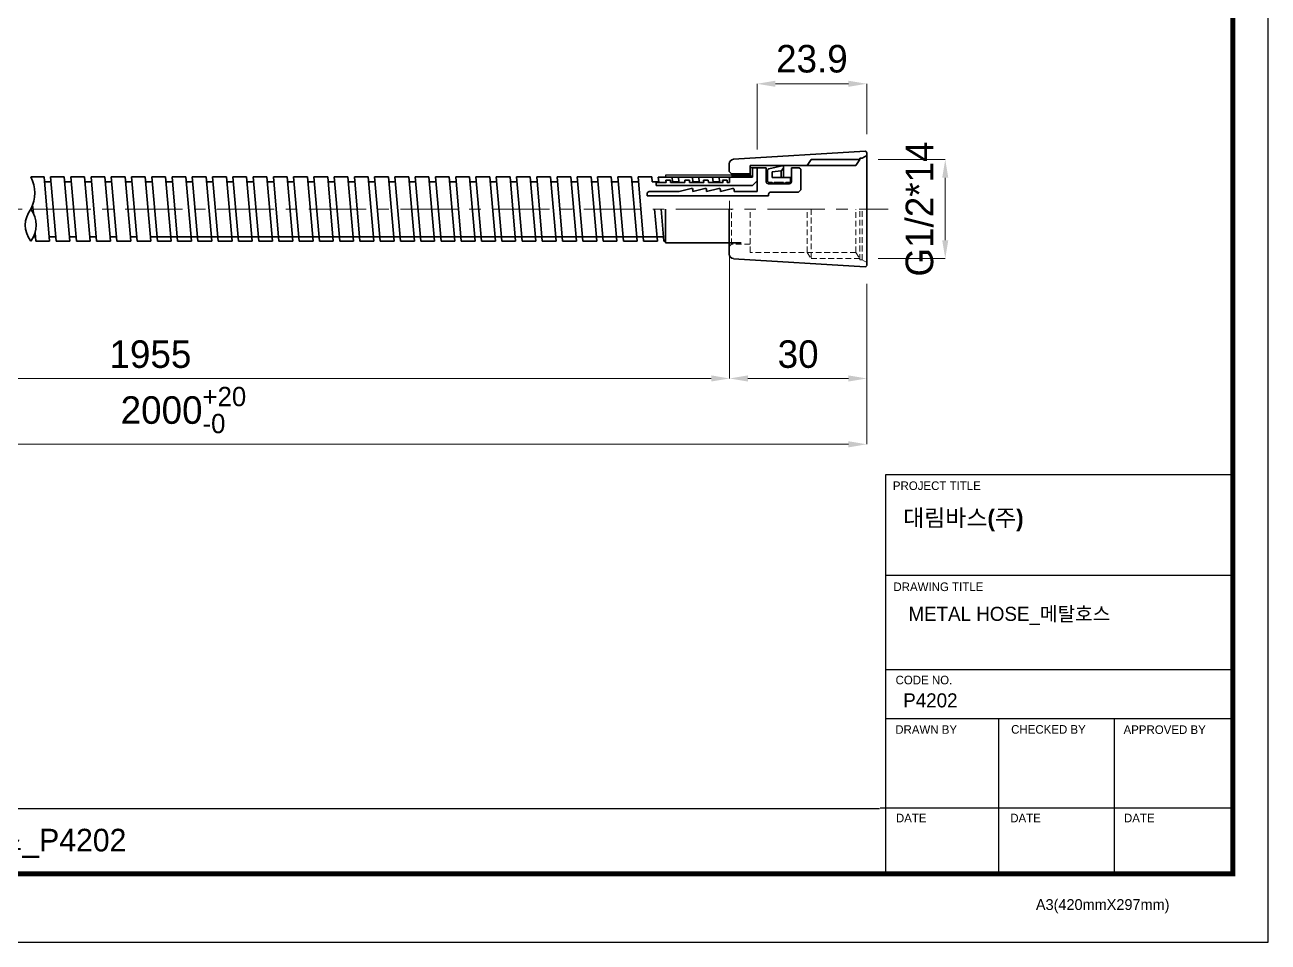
# Model space of a CAD drawing. Extents: x 0 to 474, y 0 to 347.
# Drawn here: x 202.9 to 473.9, y 0 to 199.8 of the extents above; entities that cross this region are included whole.
import ezdxf

# ---------------------------------------------------------------- set-up
doc = ezdxf.new("R2010")
doc.units = 0
doc.header["$LTSCALE"] = 10
doc.header["$MEASUREMENT"] = 0
doc.header["$PDMODE"] = 3
doc.header["$PDSIZE"] = -10
doc.linetypes.add('CENTER', pattern=[2, 1.25, -0.25, 0.25, -0.25])
doc.linetypes.add('HIDDEN2', pattern=[0.1875, 0.125, -0.0625])
doc.layers.get('0').update_dxf_attribs({"linetype": 'CONTINUOUS'})
doc.layers.get('DEFPOINTS').update_dxf_attribs({"linetype": 'CONTINUOUS'})
doc.layers.add('외형선', color=3, linetype='CONTINUOUS', lineweight=35)
doc.styles.add('Daelim Dimension', font='')
doc.styles.get('Daelim Dimension').set_extended_font_data('나눔고딕')
doc.dimstyles.new('DEFAULT', dxfattribs={"dimscale": 2, "dimtxt": 2, "dimasz": 2, "dimexe": 0, "dimexo": 2, "dimgap": 1, "dimtad": 1, "dimdec": 0, "dimzin": 9, "dimdsep": 46, "dimtxsty": 'Daelim Dimension', "dimcen": 0.5, "dimclrd": 5, "dimclre": 5, "dimclrt": 256, "dimadec": 1, "dimazin": 0, "dimtfac": 1, "dimtdec": 0, "dimtix": 1, "dimtmove": 0, "dimatfit": 3, "dimfxl": 1, "dimtolj": 1, "dimtzin": 1, "dimlwd": 9, "dimlwe": 9, "dimarcsym": 0})

# ---------------------------------------------------------------- blocks, each defined once
blk = doc.blocks.new('*D11')
at = {"color": 5, "linetype": 'ByBlock', "lineweight": 9, "ltscale": 0.5, "transparency": 16777216}
for p, q in [((104, 161.47), (104, 122.8)), ((356.52, 161.47), (356.52, 122.8)), ((108, 122.8), (352.52, 122.8))]:
    blk.add_line(p, q, dxfattribs=at)
at = {"color": 5, "ltscale": 0.5, "transparency": 16777216}
for points in [[(108, 123.47), (108, 122.13), (104, 122.8)], [(352.52, 123.47), (352.52, 122.13), (356.52, 122.8)]]:
    blk.add_solid(points, dxfattribs=at)
at = {"layer": 'DEFPOINTS', "color": 0, "ltscale": 0.5, "transparency": 16777216}
for p in [(104, 165.47), (356.52, 165.47), (356.52, 122.8)]:
    blk.add_point(p, dxfattribs=at)
at = {"color": 7, "ltscale": 0.5, "transparency": 16777216, "insert": (230.26, 128.06), "char_height": 6, "attachment_point": 5, "style": 'Daelim Dimension'}
blk.add_mtext('\\A1;1955', dxfattribs=at)
blk = doc.blocks.new('*D3')
at = {"color": 5, "linetype": 'ByBlock', "lineweight": 9, "ltscale": 0.5, "transparency": 16777216}
for p, q in [((356.52, 160.86), (356.52, 122.8)), ((386.42, 143.44), (386.42, 122.8)), ((360.52, 122.8), (382.42, 122.8))]:
    blk.add_line(p, q, dxfattribs=at)
at = {"color": 5, "ltscale": 0.5, "transparency": 16777216}
for points in [[(360.52, 123.47), (360.52, 122.13), (356.52, 122.8)], [(382.42, 123.47), (382.42, 122.13), (386.42, 122.8)]]:
    blk.add_solid(points, dxfattribs=at)
at = {"layer": 'DEFPOINTS', "color": 0, "ltscale": 0.5, "transparency": 16777216}
for p in [(356.52, 164.86), (386.42, 147.44), (386.42, 122.8)]:
    blk.add_point(p, dxfattribs=at)
at = {"color": 7, "ltscale": 0.5, "transparency": 16777216, "insert": (371.47, 128.07), "char_height": 6, "attachment_point": 5, "style": 'Daelim Dimension'}
blk.add_mtext('\\A1;30', dxfattribs=at)
blk = doc.blocks.new('*D4')
at = {"color": 5, "linetype": 'ByBlock', "lineweight": 9, "ltscale": 0.5, "transparency": 16777216}
for p, q in [((88.5, 145.02), (88.5, 108.46)), ((386.42, 143.44), (386.42, 108.46)), ((92.5, 108.46), (382.42, 108.46))]:
    blk.add_line(p, q, dxfattribs=at)
at = {"color": 5, "ltscale": 0.5, "transparency": 16777216}
for points in [[(92.5, 109.12), (92.5, 107.79), (88.5, 108.46)], [(382.42, 109.12), (382.42, 107.79), (386.42, 108.46)]]:
    blk.add_solid(points, dxfattribs=at)
at = {"layer": 'DEFPOINTS', "color": 0, "ltscale": 0.5, "transparency": 16777216}
for p in [(88.5, 149.02), (386.42, 147.44), (386.42, 108.46)]:
    blk.add_point(p, dxfattribs=at)
at = {"color": 7, "ltscale": 0.5, "transparency": 16777216, "insert": (237.46, 115.92), "char_height": 6, "attachment_point": 5, "style": 'Daelim Dimension'}
blk.add_mtext('\\A1;2000{\\H0.7x;\\S+20^ -0;}', dxfattribs=at)
blk = doc.blocks.new('*D5')
at = {"color": 5, "linetype": 'ByBlock', "lineweight": 9, "ltscale": 0.5, "transparency": 16777216}
for p, q in [((388.92, 170.52), (403.54, 170.52)), ((403.54, 166.52), (403.54, 152.92)), ((388.92, 148.92), (403.54, 148.92))]:
    blk.add_line(p, q, dxfattribs=at)
at = {"color": 5, "ltscale": 0.5, "transparency": 16777216}
for points in [[(402.87, 166.52), (404.2, 166.52), (403.54, 170.52)], [(402.87, 152.92), (404.2, 152.92), (403.54, 148.92)]]:
    blk.add_solid(points, dxfattribs=at)
at = {"layer": 'DEFPOINTS', "color": 0, "ltscale": 0.5, "transparency": 16777216}
for p in [(384.92, 170.52), (384.92, 148.92), (403.54, 148.92)]:
    blk.add_point(p, dxfattribs=at)
at = {"color": 7, "ltscale": 0.5, "transparency": 16777216, "insert": (397.95, 159.72), "char_height": 6, "attachment_point": 5, "rotation": 90, "style": 'Daelim Dimension'}
blk.add_mtext('\\A1;G1/2*14', dxfattribs=at)
blk = doc.blocks.new('*D7')
at = {"color": 5, "linetype": 'ByBlock', "lineweight": 9, "ltscale": 0.5, "transparency": 16777216}
for p, q in [((362.52, 172.72), (362.52, 187)), ((366.52, 187), (382.42, 187)), ((386.42, 176), (386.42, 187))]:
    blk.add_line(p, q, dxfattribs=at)
at = {"color": 5, "ltscale": 0.5, "transparency": 16777216}
for points in [[(366.52, 187.67), (366.52, 186.34), (362.52, 187)], [(382.42, 187.67), (382.42, 186.34), (386.42, 187)]]:
    blk.add_solid(points, dxfattribs=at)
at = {"layer": 'DEFPOINTS', "color": 0, "ltscale": 0.5, "transparency": 16777216}
for p in [(386.42, 187), (386.42, 172), (362.52, 168.72)]:
    blk.add_point(p, dxfattribs=at)
at = {"color": 7, "ltscale": 0.5, "transparency": 16777216, "insert": (374.47, 192.42), "char_height": 6, "attachment_point": 5, "style": 'Daelim Dimension'}
blk.add_mtext('\\A1;23.9', dxfattribs=at)

msp = doc.modelspace()

# ---------------------------------------------------------------- linework, layer by layer
at = {"color": 4}
for p, q in [((361.52, 168.72), (361.02, 168.72)), ((361.02, 168.72), (361.02, 167.12)), ((342.52, 167.12), (342.52, 166.67)), ((361.02, 167.12), (342.52, 167.12)), ((357.02, 166.97), (357.02, 166.67)), ((357.02, 166.97), (361.52, 166.97))]:
    msp.add_line(p, q, dxfattribs=at)
msp.add_line((361.52, 168.72), (361.52, 166.67))
at = {"color": 1, "linetype": 'CENTER', "lineweight": 15}
msp.add_line((84.77, 159.72), (391.12, 159.72), dxfattribs=at)
at = {"color": 2, "linetype": 'HIDDEN2', "lineweight": 15}
for p, q in [((356.92, 152.07), (356.92, 159.72)), ((361.02, 150.27), (361.02, 159.72)), ((373.42, 150.27), (373.42, 159.72)), ((374.3, 159.72), (374.3, 148.92)), ((384.05, 150.27), (384.05, 159.72)), ((384.92, 148.62), (384.92, 159.72)), ((385.42, 148.62), (385.42, 159.72)), ((356.92, 152.07), (356.42, 151.57)), ((361.02, 152.07), (356.92, 152.07)), ((384.05, 150.27), (361.02, 150.27)), ((373.42, 150.27), (374.3, 148.92)), ((384.05, 150.27), (384.92, 148.92)), ((384.92, 148.92), (374.3, 148.92)), ((385.42, 148.62), (384.92, 148.62)), ((385.42, 148.62), (386.42, 148.05))]:
    msp.add_line(p, q, dxfattribs=at)
at = {"color": 5, "ltscale": 40}
for p, q in [((466.26, 101.79), (390.52, 101.79)), ((466.26, 79.9), (390.52, 79.9)), ((466.26, 79.9), (390.52, 79.9)), ((466.26, 59.3), (390.52, 59.3)), ((466.26, 59.3), (390.52, 59.3)), ((466.26, 48.68), (390.52, 48.68)), ((466.26, 48.68), (390.52, 48.68)), ((415.12, 48.68), (415.12, 14.87)), ((440.37, 48.68), (440.37, 14.87)), ((466.26, 29.15), (389.32, 29.15)), ((466.26, 29.15), (391.11, 29.15)), ((466.26, 14.87), (401.35, 14.87))]:
    msp.add_line(p, q, dxfattribs=at)
at = {"color": 5, "ltscale": 0.5}
msp.add_line((390.52, 101.79), (390.52, 14.41), dxfattribs=at)
at = {"color": 5}
msp.add_line((7.62, 29.1), (389.23, 29.1), dxfattribs=at)
at = {"ltscale": 0.5}
msp.add_lwpolyline([(0, 0), (473.93, 0), (473.93, 347.26), (0, 347.26)], close=True, dxfattribs=at)
at = {"color": 5, "linetype": 'ByBlock', "lineweight": 200, "const_width": 1.09}
msp.add_lwpolyline([(7.62, 14.87), (466.26, 14.87), (466.26, 339.19), (7.62, 339.19)], close=True, dxfattribs=at)
msp.add_arc((386.12, 147.44), 0.3, 266.5, 0)
at = {"layer": '외형선', "ltscale": 0.5}
for p, q in [((386.11, 172.3), (357.36, 170.55)), ((384.92, 170.52), (384.92, 170.82)), ((385.42, 170.82), (384.92, 170.82)), ((385.42, 170.82), (386.42, 171.4)), ((386.42, 171.4), (386.42, 172)), ((386.42, 147.44), (386.42, 171.4)), ((356.42, 167.87), (356.42, 169.55)), ((361.02, 167.35), (361.02, 169.17)), ((384.05, 169.17), (361.02, 169.17)), ((361.52, 168.72), (362.52, 168.72)), ((361.52, 168.72), (361.52, 166.72)), ((362.52, 168.72), (362.52, 165.86)), ((362.52, 163.52), (362.52, 168.72)), ((364.52, 168.72), (362.52, 168.72)), ((364.52, 165.72), (364.52, 168.72)), ((368.27, 169.17), (365.07, 168.48)), ((368.27, 168.63), (367.77, 168.03)), ((368.27, 166.6), (368.27, 169.17)), ((371.72, 168.72), (370.02, 168.72)), ((370.02, 165.72), (370.02, 168.72)), ((372.02, 168.42), (371.72, 168.72)), ((372.02, 163.92), (372.02, 168.42)), ((373.42, 169.17), (374.3, 170.52)), ((384.92, 170.52), (374.3, 170.52)), ((384.05, 169.17), (384.92, 170.52)), ((207.07, 166.72), (204.18, 166.72)), ((207.07, 166.72), (208.29, 152.72)), ((208.57, 165.67), (207.16, 165.67)), ((211.49, 166.72), (208.48, 166.72)), ((208.48, 166.72), (209.7, 152.72)), ((211.49, 166.72), (212.71, 152.72)), ((212.98, 165.67), (211.58, 165.67)), ((215.9, 166.72), (212.89, 166.72)), ((212.89, 166.72), (214.12, 152.72)), ((215.9, 166.72), (217.13, 152.72)), ((217.4, 165.67), (216, 165.67)), ((220.32, 166.72), (217.31, 166.72)), ((217.31, 166.72), (218.53, 152.72)), ((220.32, 166.72), (221.55, 152.72)), ((221.82, 165.67), (220.41, 165.67)), ((221.82, 165.67), (220.41, 165.67)), ((224.74, 166.72), (221.73, 166.72)), ((221.73, 166.72), (222.95, 152.72)), ((224.74, 166.72), (225.96, 152.72)), ((226.23, 165.67), (224.83, 165.67)), ((229.15, 166.72), (226.14, 166.72)), ((226.14, 166.72), (227.37, 152.72)), ((229.15, 166.72), (230.38, 152.72)), ((230.65, 165.67), (229.25, 165.67)), ((233.57, 166.72), (230.56, 166.72)), ((230.56, 166.72), (231.78, 152.72)), ((233.57, 166.72), (234.8, 152.72)), ((235.07, 165.67), (233.66, 165.67)), ((237.99, 166.72), (234.98, 166.72)), ((234.98, 166.72), (236.2, 152.72)), ((237.99, 166.72), (239.21, 152.72)), ((239.48, 165.67), (238.08, 165.67)), ((242.4, 166.72), (239.39, 166.72)), ((239.39, 166.72), (240.62, 152.72)), ((242.4, 166.72), (243.63, 152.72)), ((243.9, 165.67), (242.5, 165.67)), ((246.82, 166.72), (243.81, 166.72)), ((243.81, 166.72), (245.03, 152.72)), ((246.82, 166.72), (248.05, 152.72)), ((248.32, 165.67), (246.91, 165.67)), ((251.24, 166.72), (248.23, 166.72)), ((248.23, 166.72), (249.45, 152.72)), ((251.24, 166.72), (252.46, 152.72)), ((252.74, 165.67), (251.33, 165.67)), ((255.65, 166.72), (252.64, 166.72)), ((252.64, 166.72), (253.87, 152.72)), ((255.65, 166.72), (256.88, 152.72)), ((257.15, 165.67), (255.75, 165.67)), ((260.07, 166.72), (257.06, 166.72)), ((257.06, 166.72), (258.29, 152.72)), ((260.07, 166.72), (261.3, 152.72)), ((261.57, 165.67), (260.16, 165.67)), ((264.49, 166.72), (261.48, 166.72)), ((261.48, 166.72), (262.7, 152.72)), ((264.49, 166.72), (265.71, 152.72)), ((265.99, 165.67), (264.58, 165.67)), ((268.91, 166.72), (265.89, 166.72)), ((265.89, 166.72), (267.12, 152.72)), ((268.91, 166.72), (270.13, 152.72)), ((270.4, 165.67), (269, 165.67)), ((273.32, 166.72), (270.31, 166.72)), ((270.31, 166.72), (271.54, 152.72)), ((273.32, 166.72), (274.55, 152.72)), ((274.82, 165.67), (273.41, 165.67)), ((277.74, 166.72), (274.73, 166.72)), ((274.73, 166.72), (275.95, 152.72)), ((277.74, 166.72), (278.96, 152.72)), ((279.24, 165.67), (277.83, 165.67)), ((282.16, 166.72), (279.14, 166.72)), ((279.14, 166.72), (280.37, 152.72)), ((282.16, 166.72), (283.38, 152.72)), ((283.65, 165.67), (282.25, 165.67)), ((286.57, 166.72), (283.56, 166.72)), ((283.56, 166.72), (284.79, 152.72)), ((286.57, 166.72), (287.8, 152.72)), ((288.07, 165.67), (286.66, 165.67)), ((290.99, 166.72), (287.98, 166.72)), ((287.98, 166.72), (289.2, 152.72)), ((290.99, 166.72), (292.21, 152.72)), ((292.49, 165.67), (291.08, 165.67)), ((295.41, 166.72), (292.39, 166.72)), ((292.39, 166.72), (293.62, 152.72)), ((295.41, 166.72), (296.63, 152.72)), ((296.9, 165.67), (295.5, 165.67)), ((299.82, 166.72), (296.81, 166.72)), ((296.81, 166.72), (298.04, 152.72)), ((299.82, 166.72), (301.05, 152.72)), ((301.32, 165.67), (299.91, 165.67)), ((304.24, 166.72), (301.23, 166.72)), ((301.23, 166.72), (302.45, 152.72)), ((304.24, 166.72), (305.46, 152.72)), ((305.74, 165.67), (304.33, 165.67)), ((308.66, 166.72), (305.65, 166.72)), ((305.65, 166.72), (306.87, 152.72)), ((308.66, 166.72), (309.88, 152.72)), ((310.15, 165.67), (308.75, 165.67)), ((313.07, 166.72), (310.06, 166.72)), ((310.06, 166.72), (311.29, 152.72)), ((313.07, 166.72), (314.3, 152.72)), ((314.57, 165.67), (313.17, 165.67)), ((317.49, 166.72), (314.48, 166.72)), ((314.48, 166.72), (315.7, 152.72)), ((317.49, 166.72), (318.72, 152.72)), ((318.99, 165.67), (317.58, 165.67)), ((321.91, 166.72), (318.9, 166.72)), ((318.9, 166.72), (320.12, 152.72)), ((321.91, 166.72), (323.13, 152.72)), ((323.4, 165.67), (322, 165.67)), ((326.32, 166.72), (323.31, 166.72)), ((323.31, 166.72), (324.54, 152.72)), ((326.32, 166.72), (327.55, 152.72)), ((327.82, 165.67), (326.42, 165.67)), ((330.74, 166.72), (327.73, 166.72)), ((327.73, 166.72), (328.95, 152.72)), ((330.74, 166.72), (331.97, 152.72)), ((332.24, 165.67), (330.83, 165.67)), ((335.16, 166.72), (332.15, 166.72)), ((332.15, 166.72), (333.37, 152.72)), ((335.16, 166.72), (336.38, 152.72)), ((336.65, 165.67), (335.25, 165.67)), ((336.65, 165.67), (335.25, 165.67)), ((339.57, 166.72), (336.56, 166.72)), ((336.56, 166.72), (337.79, 152.72)), ((339.57, 166.72), (339.67, 165.67)), ((341.07, 165.67), (339.67, 165.67)), ((340.52, 165.47), (342.67, 165.47)), ((340.52, 165.47), (340.52, 164.86)), ((356.52, 166.67), (340.98, 166.67)), ((340.98, 166.67), (341.07, 165.67)), ((342.63, 165.97), (343.63, 165.97)), ((342.67, 165.47), (342.63, 165.97)), ((343.67, 165.47), (343.63, 165.97)), ((343.67, 165.47), (346.79, 165.47)), ((344, 166.67), (344.08, 165.67)), ((345.49, 165.67), (344.08, 165.67)), ((345.4, 166.67), (345.49, 165.67)), ((346.74, 165.97), (347.75, 165.97)), ((346.79, 165.47), (346.74, 165.97)), ((347.79, 165.47), (347.75, 165.97)), ((347.79, 165.47), (350.9, 165.47)), ((348.41, 166.67), (348.5, 165.67)), ((349.91, 165.67), (348.5, 165.67)), ((349.82, 166.67), (349.91, 165.67)), ((350.86, 165.97), (351.86, 165.97)), ((350.9, 165.47), (350.86, 165.97)), ((351.91, 165.47), (351.86, 165.97)), ((351.91, 165.47), (355.1, 165.47)), ((352.83, 166.67), (352.92, 165.67)), ((354.32, 165.67), (352.92, 165.67)), ((354.23, 166.67), (354.32, 165.67)), ((354.97, 165.97), (355.98, 165.97)), ((355.1, 165.47), (354.97, 165.97)), ((356.02, 165.47), (355.98, 165.97)), ((356.02, 165.47), (356.52, 165.47)), ((356.42, 167.87), (356.92, 167.37)), ((356.52, 166.67), (361.52, 166.67)), ((356.52, 166.67), (356.52, 165.47)), ((361.02, 167.35), (356.92, 167.37)), ((361.52, 164.86), (362.52, 165.86)), ((364.77, 168.03), (364.77, 165.97)), ((365.27, 165.47), (365.77, 165.47)), ((367.77, 168.03), (365.77, 167.85)), ((365.77, 166.6), (365.77, 167.85)), ((368.27, 166.6), (365.77, 166.6)), ((366.27, 165.47), (368.27, 165.47)), ((367.77, 166.6), (367.77, 168.03)), ((368.27, 166.6), (369.77, 166.6)), ((368.77, 165.47), (369.77, 165.47)), ((369.77, 165.47), (369.77, 166.6)), ((338.52, 162.57), (338.52, 163.02)), ((345.52, 163.52), (339.02, 163.52)), ((340.52, 164.86), (361.52, 164.86)), ((348.16, 164.22), (345.52, 163.52)), ((351.16, 164.22), (348.52, 163.52)), ((348.52, 163.52), (348.52, 163.92)), ((354.16, 164.22), (351.52, 163.52)), ((351.52, 163.52), (351.52, 163.92)), ((357.16, 164.22), (354.52, 163.52)), ((354.52, 163.52), (354.52, 163.92)), ((357.52, 163.52), (357.52, 163.92)), ((362.52, 163.52), (357.52, 163.52)), ((369.52, 165.22), (365.02, 165.22)), ((365.02, 162.57), (365.02, 162.92)), ((371.52, 163.42), (365.52, 163.42)), ((372.02, 163.92), (371.52, 163.42)), ((204.59, 160.65), (204.75, 158.82)), ((365.02, 162.57), (338.52, 162.57)), ((340.19, 159.72), (340.8, 152.72)), ((341.59, 159.72), (342.2, 152.72)), ((342.52, 159.72), (342.52, 152.32)), ((356.42, 149.9), (356.42, 159.72)), ((205.12, 154.55), (205.28, 152.72)), ((205.2, 153.66), (204.77, 153.66)), ((208.29, 152.72), (205.28, 152.72)), ((209.62, 153.66), (208.21, 153.66)), ((212.71, 152.72), (209.7, 152.72)), ((214.03, 153.66), (212.63, 153.66)), ((217.13, 152.72), (214.12, 152.72)), ((218.45, 153.66), (217.05, 153.66)), ((221.55, 152.72), (218.53, 152.72)), ((222.87, 153.66), (221.46, 153.66)), ((222.87, 153.66), (221.46, 153.66)), ((225.96, 152.72), (222.95, 152.72)), ((227.29, 153.66), (225.88, 153.66)), ((230.38, 152.72), (227.37, 152.72)), ((231.7, 153.66), (230.3, 153.66)), ((230.3, 153.66), (341.32, 153.66)), ((234.8, 152.72), (231.78, 152.72)), ((236.12, 153.66), (234.71, 153.66)), ((239.21, 152.72), (236.2, 152.72)), ((240.54, 153.66), (239.13, 153.66)), ((243.63, 152.72), (240.62, 152.72)), ((243.63, 152.72), (240.62, 152.72)), ((244.95, 153.66), (243.55, 153.66)), ((248.05, 152.72), (245.03, 152.72)), ((249.37, 153.66), (247.96, 153.66)), ((252.46, 152.72), (249.45, 152.72)), ((253.79, 153.66), (252.38, 153.66)), ((256.88, 152.72), (253.87, 152.72)), ((258.2, 153.66), (256.8, 153.66)), ((261.3, 152.72), (258.29, 152.72)), ((262.62, 153.66), (261.21, 153.66)), ((265.71, 152.72), (262.7, 152.72)), ((265.71, 152.72), (262.7, 152.72)), ((267.04, 153.66), (265.63, 153.66)), ((270.13, 152.72), (267.12, 152.72)), ((271.45, 153.66), (270.05, 153.66)), ((274.55, 152.72), (271.54, 152.72)), ((275.87, 153.66), (274.46, 153.66)), ((278.96, 152.72), (275.95, 152.72)), ((280.29, 153.66), (278.88, 153.66)), ((283.38, 152.72), (280.37, 152.72)), ((284.7, 153.66), (283.3, 153.66)), ((287.8, 152.72), (284.79, 152.72)), ((287.8, 152.72), (284.79, 152.72)), ((289.12, 153.66), (287.72, 153.66)), ((292.21, 152.72), (289.2, 152.72)), ((293.54, 153.66), (292.13, 153.66)), ((296.63, 152.72), (293.62, 152.72)), ((297.95, 153.66), (296.55, 153.66)), ((301.05, 152.72), (298.04, 152.72)), ((302.37, 153.66), (300.97, 153.66)), ((305.46, 152.72), (302.45, 152.72)), ((306.79, 153.66), (305.38, 153.66)), ((309.88, 152.72), (306.87, 152.72)), ((311.2, 153.66), (309.8, 153.66)), ((314.3, 152.72), (311.29, 152.72)), ((315.62, 153.66), (314.22, 153.66)), ((318.72, 152.72), (315.7, 152.72)), ((320.04, 153.66), (318.63, 153.66)), ((323.13, 152.72), (320.12, 152.72)), ((323.13, 152.72), (320.12, 152.72)), ((324.45, 153.66), (323.05, 153.66)), ((327.55, 152.72), (324.54, 152.72)), ((328.87, 153.66), (327.47, 153.66)), ((331.97, 152.72), (328.95, 152.72)), ((333.29, 153.66), (331.88, 153.66)), ((336.38, 152.72), (333.37, 152.72)), ((337.71, 153.66), (336.3, 153.66)), ((337.71, 153.66), (336.3, 153.66)), ((340.8, 152.72), (337.79, 152.72)), ((342.12, 153.66), (340.72, 153.66)), ((342.52, 152.72), (342.2, 152.72)), ((359.02, 152.32), (342.52, 152.32)), ((386.11, 147.14), (357.36, 148.9))]:
    msp.add_line(p, q, dxfattribs=at)
for centre, radius, start, end in [((386.12, 172), 0.3, 0, 93.5), ((357.42, 169.55), 1, 93.5, 180), ((365.27, 168.02), 0.5, 113.1986, 180), ((197.46, 163.22), 7.58, 332.4986, 27.5014), ((365.02, 165.72), 0.5, 180, 270), ((365.27, 165.97), 0.5, 180, 270), ((366.02, 165.47), 0.25, 180, 0), ((368.52, 165.47), 0.25, 180, 0), ((369.52, 165.72), 0.5, 270, 0), ((339.02, 163.02), 0.5, 90, 180), ((348.22, 163.92), 0.3, 0, 103.1341), ((351.22, 163.92), 0.3, 0, 103.1341), ((354.22, 163.92), 0.3, 0, 103.1341), ((357.22, 163.92), 0.3, 0, 103.1341), ((365.52, 162.92), 0.5, 90, 180), ((208.74, 156.22), 5.75, 142.4926, 217.5074), ((199.62, 156.22), 5.75, 322.4926, 37.5074), ((357.42, 149.9), 1, 180, 266.5)]:
    msp.add_arc(centre, radius, start, end, dxfattribs=at)

# ---------------------------------------------------------------- texts
at = {"color": 5, "ltscale": 40, "style": 'Daelim Dimension'}
for s, height, p in [('PROJECT TITLE', 1.8702, (392.12, 98.5)), ('DRAWING TITLE', 1.8702, (392.24, 76.48)), ('CODE NO.', 1.87, (392.71, 56.16)), ('DRAWN BY', 1.87, (392.64, 45.38)), ('CHECKED BY', 1.87, (417.91, 45.41)), ('APPROVED BY', 1.8702, (442.41, 45.35)), ('DATE', 1.87, (392.78, 26.1)), ('DATE', 1.87, (417.71, 26.1)), ('DATE', 1.87, (442.5, 26.1)), ('A3(420mmX297mm)', 2.3604, (423.3, 7))]:
    msp.add_text(s, height=height, dxfattribs=at).set_placement(p)
at = {"attachment_point": 1, "style": 'Daelim Dimension'}
for s, insert, char_height, width in [('{\\fPretendard Variable SemiBold|b0|i0|c129|p2;\\C7;대림바스(주)}', (394.35, 94.27), 3.6662, 58.9243), ('P4202', (394.38, 54.2), 3.061, 51.5068)]:
    msp.add_mtext(s, dxfattribs=dict(at, insert=insert, char_height=char_height, width=width))
at = {"color": 7, "insert": (394.38, 73.05), "char_height": 3.0606, "width": 51.5068, "attachment_point": 1, "style": 'Daelim Dimension'}
msp.add_mtext(' METAL HOSE_메탈호스', dxfattribs=at)
at = {"color": 2, "insert": (92.7, 24.69), "char_height": 4.9188, "width": 217.7355, "attachment_point": 1, "style": 'Daelim Dimension'}
msp.add_mtext('{\\fPretendard Variable SemiBold|b0|i0|c129|p2;대림바스(주)}_METAL HOSE_메탈호스_P4202', dxfattribs=at)

# ---------------------------------------------------------------- dimensions: what is measured, and where the dimension line sits
at = {"ltscale": 0.5}
dim = msp.add_linear_dim(base=(386.42, 187), p1=(362.52, 168.72), p2=(386.42, 172), text='23.9', dimstyle='DEFAULT', override={"dimtxt": 3, "dimdec": 0, "dimclrd": 5, "dimclre": 5, "dimclrt": 7, "dimfxl": 1.25, "dimarcsym": 1}, dxfattribs=at)
dim.commit()
dim.dimension.update_dxf_attribs({"geometry": '*D7', "text_midpoint": (374.47, 187), "dimtype": 128})
dim = msp.add_linear_dim(base=(403.54, 148.92), p1=(384.92, 170.52), p2=(384.92, 148.92), angle=90, text='G1/2*14', dimstyle='DEFAULT', override={"dimtxt": 3, "dimdec": 0, "dimclrd": 5, "dimclre": 5, "dimclrt": 7, "dimfxl": 1.25, "dimarcsym": 1}, dxfattribs=at)
dim.commit()
dim.dimension.update_dxf_attribs({"geometry": '*D5', "text_midpoint": (403.54, 159.72), "dimtype": 128})
for base, p1, p2, text, picture, middle in [((356.52, 122.8), (104, 165.47), (356.52, 165.47), '1955', '*D11', (230.26, 128.06)), ((386.42, 108.46), (88.5, 149.02), (386.42, 147.44), '2000{\\H0.7x;\\S+20^ -0;}', '*D4', (237.46, 115.92))]:
    dim = msp.add_linear_dim(base=base, p1=p1, p2=p2, text=text, dimstyle='DEFAULT', override={"dimtxt": 3, "dimdec": 0, "dimclrd": 5, "dimclre": 5, "dimclrt": 7, "dimfxl": 1.25, "dimarcsym": 1}, dxfattribs=at)
    dim.commit()
    dim.dimension.update_dxf_attribs({"geometry": picture, "text_midpoint": middle})
dim = msp.add_linear_dim(base=(386.42, 122.8), p1=(356.52, 164.86), p2=(386.42, 147.44), dimstyle='DEFAULT', override={"dimtxt": 3, "dimdec": 0, "dimclrd": 5, "dimclre": 5, "dimclrt": 7, "dimfxl": 1.25, "dimarcsym": 1}, dxfattribs=at)
dim.commit()
dim.dimension.update_dxf_attribs({"geometry": '*D3', "text_midpoint": (371.47, 128.07)})

doc.saveas('drawing.dxf')
